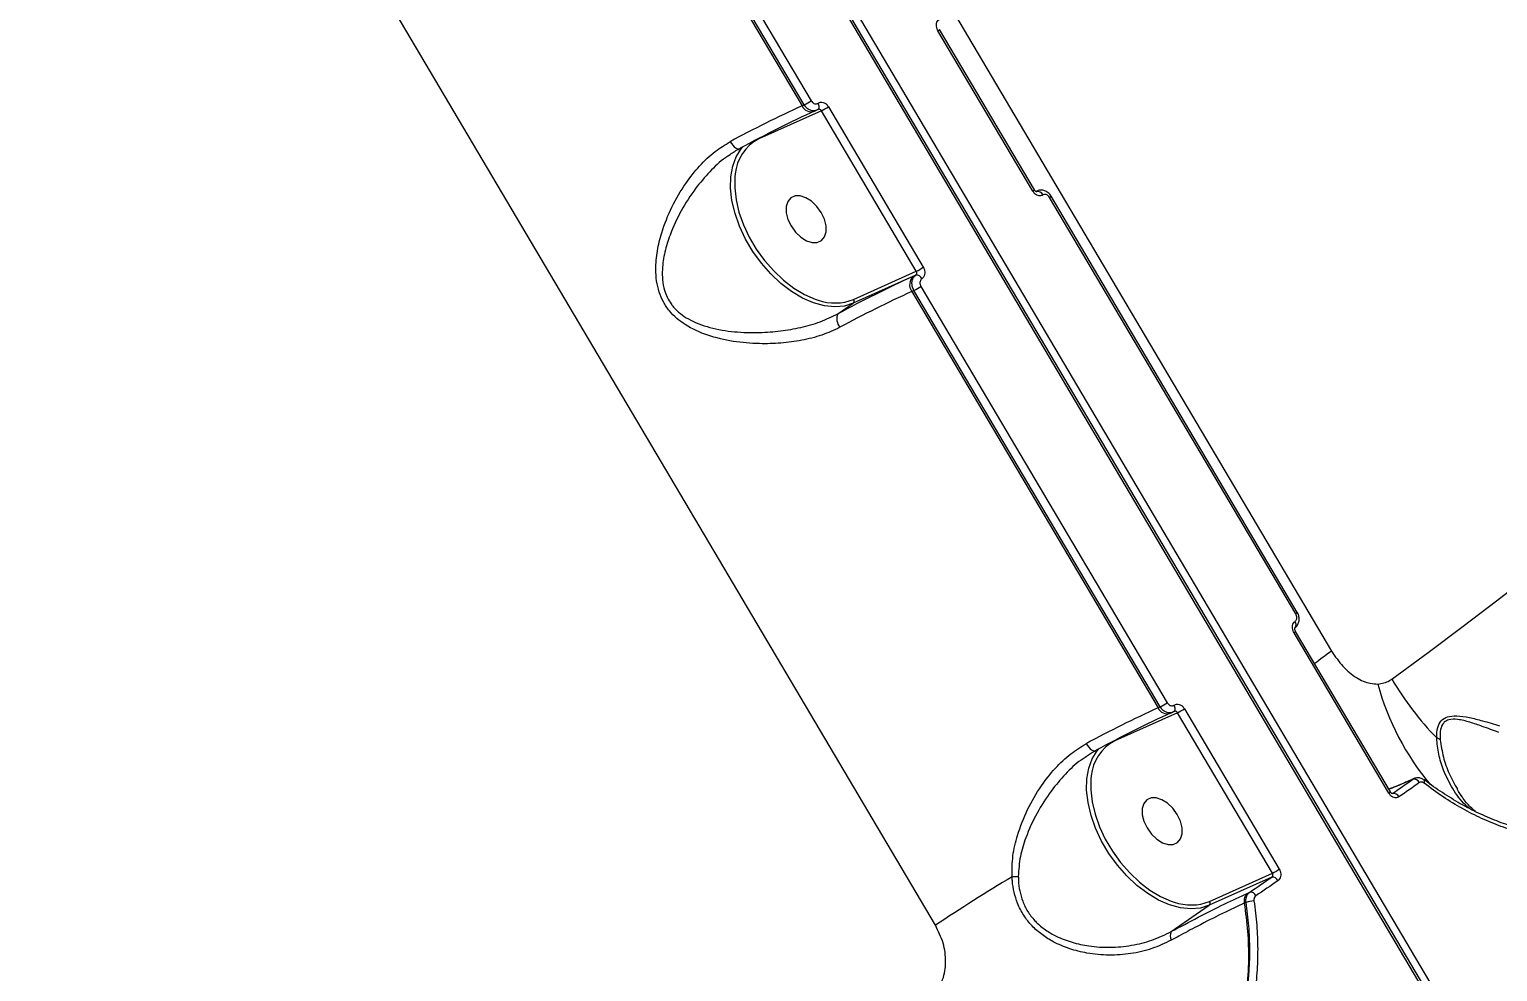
# Model space of a CAD drawing. Header units: millimetres. Extents: x -7245 to 6306, y -6696 to 5973.
# Drawn here: x 2399.9 to 2650.9, y -1278.1 to -1117.1 of the extents above; entities that cross this region are included whole.
import ezdxf

# ---------------------------------------------------------------- set-up
doc = ezdxf.new("R2010")
doc.units = ezdxf.units.MM
for name, color, linetype in [('DIKOM_ОБЪЕКТ', 7, 'Continuous'), ('DIKOM_РАЗМЕР_ЗОНА', 7, 'Continuous'), ('DIKOM_РАЗМЕР_ОБЪЕКТА', 7, 'Continuous')]:
    doc.layers.add(name, color=color, linetype=linetype)
doc.styles.add('style1', font='arial.ttf', dxfattribs={"width": 0.8})
doc.dimstyles.new('1-50', dxfattribs={"dimtxt": 300, "dimasz": 200, "dimexe": 100, "dimexo": 0, "dimgap": 100, "dimtad": 1, "dimtxsty": 'style1', "dimcen": 200, "dimclrd": 7, "dimclre": 7, "dimclrt": 7, "dimadec": 1, "dimazin": 2, "dimtfac": 1, "dimtmove": 0, "dimatfit": 2, "dimfxl": 0, "dimlwd": 25, "dimlwe": 18, "dimarcsym": 0})

# ---------------------------------------------------------------- blocks, each defined once
blk = doc.blocks.new('*D10')
at = {"layer": 'Defpoints', "color": 0, "transparency": 16777216}
for p in [(-4365.71, 2792.53), (4306.16, 475.6), (4306.16, -5965.27)]:
    blk.add_point(p, dxfattribs=at)
at = {"layer": 'DIKOM_РАЗМЕР_ОБЪЕКТА', "color": 7, "lineweight": 18, "transparency": 16777216}
for p, q in [((-4365.71, 2792.53), (-4365.71, -6065.27)), ((4306.16, 475.6), (4306.16, -6065.27))]:
    blk.add_line(p, q, dxfattribs=at)
at = {"layer": 'DIKOM_РАЗМЕР_ОБЪЕКТА', "color": 7, "lineweight": 25, "transparency": 16777216}
blk.add_line((-4165.71, -5965.27), (4106.16, -5965.27), dxfattribs=at)
at = {"layer": 'DIKOM_РАЗМЕР_ОБЪЕКТА', "color": 7, "transparency": 16777216}
for points in [[(-4165.71, -5931.93), (-4165.71, -5998.6), (-4365.71, -5965.27)], [(4106.16, -5931.93), (4106.16, -5998.6), (4306.16, -5965.27)]]:
    blk.add_solid(points, dxfattribs=at)
at = {"layer": 'DIKOM_РАЗМЕР_ОБЪЕКТА', "color": 7, "transparency": 16777216, "insert": (-85.78, -5712.1), "char_height": 300, "attachment_point": 5, "style": 'style1'}
blk.add_mtext('8650', dxfattribs=at)
blk = doc.blocks.new('*D12')
at = {"layer": 'Defpoints', "color": 0, "transparency": 16777216}
for p in [(-5865.71, 123.34), (6306.18, -91.92), (6306.18, -6596.14)]:
    blk.add_point(p, dxfattribs=at)
at = {"layer": 'DIKOM_РАЗМЕР_ЗОНА', "color": 7, "lineweight": 18, "transparency": 16777216}
for p, q in [((-5865.71, 123.34), (-5865.71, -6696.14)), ((6306.18, -91.92), (6306.18, -6696.14))]:
    blk.add_line(p, q, dxfattribs=at)
at = {"layer": 'DIKOM_РАЗМЕР_ЗОНА', "color": 7, "lineweight": 25, "transparency": 16777216}
blk.add_line((-5665.71, -6596.14), (6106.18, -6596.14), dxfattribs=at)
at = {"layer": 'DIKOM_РАЗМЕР_ЗОНА', "color": 7, "transparency": 16777216}
for points in [[(-5665.71, -6562.81), (-5665.71, -6629.48), (-5865.71, -6596.14)], [(6106.18, -6562.81), (6106.18, -6629.48), (6306.18, -6596.14)]]:
    blk.add_solid(points, dxfattribs=at)
at = {"layer": 'DIKOM_РАЗМЕР_ЗОНА', "color": 7, "transparency": 16777216, "insert": (-71.19, -6342.97), "char_height": 300, "attachment_point": 5, "style": 'style1'}
blk.add_mtext('12150', dxfattribs=at)

msp = doc.modelspace()

# ---------------------------------------------------------------- linework, layer by layer
at = {"layer": 'DIKOM_ОБЪЕКТ', "color": 7, "linetype": 'Continuous', "lineweight": 15}
for p, q in [((2401.566, -878.152), (2647.069, -1293.02)), ((2645.776, -1293.915), (2400.273, -879.046)), ((2646.066, -1293.662), (2400.564, -878.793)), ((2444.963, -923.304), (2622.495, -1223.313)), ((2554.784, -1270.17), (2377.251, -970.162)), ((2489.868, -1059.008), (2531.969, -1130.153)), ((2532.346, -1129.984), (2490.245, -1058.839)), ((2491.435, -1058.154), (2533.536, -1129.298)), ((2571.451, -1144.756), (2555.219, -1117.327)), ((2571.717, -1144.519), (2555.486, -1117.09)), ((2535.28, -1130.987), (2524.56, -1135.808)), ((2531.969, -1130.153), (2532.346, -1129.984)), ((2534.079, -1131.085), (2534.475, -1130.906)), ((2534.673, -1130.795), (2534.47, -1130.896)), ((2534.673, -1130.795), (2534.728, -1130.765)), ((2551.511, -1158.416), (2535.28, -1130.987)), ((2536.474, -1130.299), (2552.705, -1157.728)), ((2524.56, -1135.808), (2524.521, -1135.75)), ((2519.667, -1138.52), (2519.399, -1138.695)), ((2572.237, -1144.694), (2572.015, -1144.794)), ((2572.027, -1144.811), (2572.046, -1144.802)), ((2572.046, -1144.802), (2572.242, -1144.704)), ((2616.381, -1216.95), (2574.281, -1145.805)), ((2616.645, -1216.716), (2574.544, -1145.571)), ((2551.012, -1159.262), (2540.723, -1163.89)), ((2540.792, -1163.238), (2551.511, -1158.416)), ((2551.411, -1159.082), (2551.012, -1159.262)), ((2551.114, -1161.699), (2550.736, -1161.868)), ((2550.736, -1161.868), (2592.837, -1233.013)), ((2593.214, -1232.844), (2551.114, -1161.699)), ((2552.304, -1161.014), (2594.404, -1232.159)), ((2538.111, -1165.697), (2540.723, -1163.89)), ((2632.586, -1247.379), (2616.354, -1219.95)), ((2632.319, -1247.616), (2616.087, -1220.187)), ((2596.148, -1233.847), (2585.429, -1238.669)), ((2592.837, -1233.013), (2593.214, -1232.844)), ((2594.947, -1233.945), (2595.344, -1233.766)), ((2595.541, -1233.656), (2595.339, -1233.756)), ((2595.541, -1233.656), (2595.597, -1233.625)), ((2612.38, -1261.276), (2596.148, -1233.847)), ((2597.342, -1233.159), (2613.574, -1260.588)), ((2585.429, -1238.669), (2585.39, -1238.61)), ((2580.536, -1241.385), (2580.361, -1241.5)), ((2582.164, -1240.323), (2582.241, -1240.27)), ((2636.265, -1245.251), (2635.608, -1245.541)), ((2636.39, -1245.222), (2636.048, -1245.376)), ((2636.58, -1245.114), (2636.242, -1245.267)), ((2632.895, -1247.671), (2632.915, -1247.662)), ((2612.28, -1261.942), (2601.591, -1266.75)), ((2601.66, -1266.098), (2612.38, -1261.276)), ((2608.174, -1264.665), (2608.516, -1264.512)), ((2595.077, -1271.258), (2601.591, -1266.75)), ((2607.895, -1266.259), (2607.58, -1266.401))]:
    msp.add_line(p, q, dxfattribs=at)
at = {"layer": 'DIKOM_ОБЪЕКТ', "color": 7, "linetype": 'Continuous', "lineweight": 15, "flags": 128}
for points in [[(2534.728, -1130.765), (2534.769, -1130.732), (2534.843, -1130.638), (2534.891, -1130.518), (2534.911, -1130.375), (2534.902, -1130.215), (2534.865, -1130.045), (2534.8, -1129.87), (2534.712, -1129.698)], [(2519.683, -1136.282), (2519.893, -1136.605), (2520.122, -1136.893), (2520.36, -1137.136), (2520.598, -1137.323), (2520.826, -1137.447), (2521.037, -1137.504), (2521.221, -1137.492), (2521.372, -1137.41)], [(2540.723, -1163.89), (2539.224, -1164.364), (2537.571, -1164.512), (2535.801, -1164.33), (2533.955, -1163.822), (2532.072, -1163), (2530.196, -1161.882), (2528.369, -1160.493), (2526.63, -1158.863), (2525.019, -1157.03), (2523.572, -1155.034), (2522.321, -1152.92), (2521.294, -1150.736), (2520.514, -1148.529), (2519.999, -1146.349), (2519.76, -1144.245), (2519.802, -1142.265), (2520.124, -1140.451), (2520.72, -1138.845), (2521.575, -1137.482), (2521.855, -1137.153)], [(2520.563, -1141.775), (2520.505, -1142.268), (2520.464, -1144.189), (2520.696, -1146.229), (2521.196, -1148.343), (2521.952, -1150.483), (2522.947, -1152.601), (2524.16, -1154.651), (2525.564, -1156.586), (2527.126, -1158.363), (2528.812, -1159.944), (2530.584, -1161.291), (2532.403, -1162.375), (2534.228, -1163.172), (2534.731, -1163.34)], [(2535.249, -1148.366), (2534.502, -1147.326), (2533.606, -1146.464), (2532.636, -1145.85), (2531.669, -1145.534), (2530.783, -1145.54), (2530.051, -1145.87), (2529.531, -1146.495), (2529.266, -1147.366), (2529.278, -1148.411), (2529.564, -1149.547), (2530.103, -1150.68), (2530.851, -1151.72), (2531.746, -1152.582), (2532.716, -1153.196), (2533.684, -1153.513), (2534.569, -1153.505), (2535.302, -1153.176), (2535.821, -1152.551), (2536.086, -1151.68), (2536.075, -1150.635), (2535.788, -1149.5), (2535.249, -1148.366)], [(2632.811, -1228.121), (2639.027, -1223.534), (2645, -1219.067), (2650.723, -1214.724), (2656.193, -1210.509)], [(2595.597, -1233.625), (2595.638, -1233.592), (2595.712, -1233.498), (2595.759, -1233.378), (2595.779, -1233.235), (2595.77, -1233.075), (2595.733, -1232.905), (2595.669, -1232.73), (2595.58, -1232.558)], [(2580.551, -1239.142), (2580.762, -1239.465), (2580.991, -1239.753), (2581.228, -1239.996), (2581.466, -1240.183), (2581.695, -1240.307), (2581.905, -1240.364), (2582.09, -1240.352), (2582.164, -1240.323)], [(2601.591, -1266.75), (2600.092, -1267.224), (2598.439, -1267.372), (2596.67, -1267.19), (2594.823, -1266.682), (2592.941, -1265.86), (2591.065, -1264.742), (2589.237, -1263.353), (2587.498, -1261.723), (2585.887, -1259.89), (2584.44, -1257.895), (2583.189, -1255.78), (2582.163, -1253.596), (2581.383, -1251.389), (2580.868, -1249.209), (2580.628, -1247.105), (2580.67, -1245.124), (2580.993, -1243.311), (2581.588, -1241.705), (2582.444, -1240.342), (2582.723, -1240.013)], [(2581.431, -1244.635), (2581.373, -1245.128), (2581.332, -1247.049), (2581.564, -1249.089), (2582.064, -1251.203), (2582.82, -1253.343), (2583.816, -1255.461), (2585.029, -1257.511), (2586.432, -1259.446), (2587.994, -1261.224), (2589.68, -1262.804), (2591.453, -1264.151), (2593.272, -1265.235), (2595.097, -1266.032), (2595.6, -1266.201)], [(2632.915, -1247.662), (2633.352, -1247.356), (2633.788, -1247.05), (2634.223, -1246.745), (2634.658, -1246.44), (2635.092, -1246.135), (2635.526, -1245.83), (2635.958, -1245.526), (2636.39, -1245.222)], [(2637.502, -1245.8), (2637.069, -1246.104), (2636.635, -1246.409), (2636.201, -1246.714), (2635.766, -1247.02), (2635.33, -1247.326), (2634.893, -1247.632), (2634.456, -1247.938), (2634.018, -1248.245)], [(2636.048, -1245.376), (2636.235, -1245.27), (2636.266, -1245.256)], [(2638.321, -1245.363), (2638.334, -1245.371), (2638.34, -1245.376)], [(2596.117, -1251.226), (2595.37, -1250.186), (2594.475, -1249.324), (2593.504, -1248.71), (2592.537, -1248.394), (2591.651, -1248.4), (2590.919, -1248.73), (2590.399, -1249.355), (2590.135, -1250.226), (2590.146, -1251.271), (2590.433, -1252.407), (2590.972, -1253.54), (2591.719, -1254.58), (2592.614, -1255.442), (2593.585, -1256.056), (2594.552, -1256.373), (2595.438, -1256.366), (2596.17, -1256.036), (2596.69, -1255.411), (2596.954, -1254.54), (2596.943, -1253.495), (2596.656, -1252.36), (2596.117, -1251.226)], [(2608.516, -1264.512), (2608.989, -1264.189), (2609.461, -1263.868), (2609.932, -1263.546), (2610.403, -1263.224), (2610.873, -1262.903), (2611.343, -1262.582), (2611.812, -1262.262), (2612.28, -1261.942)], [(2613.334, -1262.559), (2612.864, -1262.88), (2612.394, -1263.201), (2611.924, -1263.523), (2611.452, -1263.845), (2610.981, -1264.167), (2610.508, -1264.489), (2610.035, -1264.812), (2609.561, -1265.135)]]:
    msp.add_lwpolyline(points, dxfattribs=at)
at = {"layer": 'DIKOM_ОБЪЕКТ', "color": 7, "linetype": 'Continuous', "lineweight": 15}
for centre, radius, start, end in [((2554.922, -1116.724), 0.672, 296.24463, 327.03517), ((2528.43, -1121.808), 9.065, 295.59146, 304.27835), ((2619.24, -1320.481), 209.382, 114.63301, 118.39075), ((2626.135, -1331.27), 220.356, 114.63771, 118.38688), ((2533.542, -1129.445), 1.725, 204.22827, 288.14502), ((2531.358, -1122.802), 9.076, 295.60246, 304.31028), ((2527.949, -1142.401), 7.413, 117.20255, 175.15145), ((2571.14, -1144.138), 0.691, 296.64215, 326.56137), ((2572.238, -1145.774), 0.991, 23.11274, 101.16215), ((2573.966, -1145.186), 0.694, 296.9261, 326.32811), ((2642.632, -1359.085), 219.826, 114.63174, 118.38988), ((2552.342, -1160.72), 1.974, 132.38416, 215.564), ((2551.536, -1160.077), 1.003, 22.15828, 97.14769), ((2547.579, -1150.207), 9.102, 295.59886, 304.27953), ((2638.3, -1352.783), 210.037, 114.63863, 118.38468), ((2547.138, -1153.418), 9.186, 295.64855, 304.22127), ((2537.625, -1155.218), 8.623, 250.39085, 291.54734), ((2540.39, -1163.525), 0.494, 312.41744, 35.53509), ((2540.126, -1166.575), 2.198, 156.45603, 220.31267), ((2616.081, -1216.347), 0.674, 296.49558, 326.81014), ((2615.786, -1219.581), 0.677, 296.42028, 326.97391), ((2615.621, -1218.785), 0.84, 321.05596, 39.97994), ((2691.036, -1317.972), 116.868, 125.90727, 127.66906), ((2673.901, -1217.159), 45.062, 195.16435, 220.06841), ((2679.242, -1200.643), 53.953, 210.61678, 224.06495), ((2589.258, -1224.592), 9.151, 295.61586, 304.21946), ((2680.081, -1423.288), 209.323, 114.63224, 118.39107), ((2686.907, -1433.951), 220.153, 114.63453, 118.38709), ((2594.411, -1232.304), 1.726, 204.25196, 288.09966), ((2592.215, -1225.638), 9.102, 295.59886, 304.27953), ((2588.815, -1245.26), 7.411, 117.19355, 175.16202), ((2639.896, -1240.048), 1.968, 52.56616, 72.91577), ((2632.017, -1247.007), 0.68, 296.39144, 326.81207), ((2636.593, -1246.191), 0.99, 23.29733, 101.79716), ((2637.927, -1245.62), 0.48, 326.89363, 30.65429), ((2633.107, -1248.634), 0.991, 23.11497, 101.16503), ((2761.936, -1582.627), 374.888, 121.17469, 123.54353), ((2564.847, -1198.089), 63.858, 272.71824, 273.68367), ((2612.404, -1262.938), 1.004, 22.1823, 97.12367), ((2608.389, -1252.97), 9.215, 295.66576, 304.24204), ((2609.26, -1266.007), 1.726, 128.98006, 193.20586), ((2608.628, -1265.512), 1.006, 21.99822, 96.37274), ((2598.493, -1258.073), 8.627, 250.40657, 291.54067), ((2601.258, -1266.385), 0.494, 312.4057, 35.54683), ((2609.352, -1270.47), 4.456, 91.50457, 109.09615), ((2596.43, -1271.955), 1.522, 152.72592, 209.81993)]:
    msp.add_arc(centre, radius, start, end, dxfattribs=at)
for points, knots in [([(2555.219, -1117.327), (2555.168, -1117.229), (2555.038, -1116.983), (2554.936, -1116.542), (2554.955, -1116.067), (2555.105, -1115.648), (2555.299, -1115.472), (2555.396, -1115.384)], [0, 0, 0, 0, 0.1404899, 0.3550754, 0.5697442, 0.7848347, 1, 1, 1, 1]), ([(2533.536, -1129.298), (2533.6, -1129.39), (2533.729, -1129.572), (2533.996, -1129.75), (2534.281, -1129.828), (2534.53, -1129.803), (2534.66, -1129.728), (2534.712, -1129.698)], [0, 0, 0, 0, 0.2142967, 0.4286819, 0.6432153, 0.8581308, 1, 1, 1, 1]), ([(2534.712, -1129.698), (2534.79, -1129.654), (2534.986, -1129.542), (2535.358, -1129.504), (2535.784, -1129.621), (2536.184, -1129.888), (2536.377, -1130.162), (2536.474, -1130.299)], [0, 0, 0, 0, 0.1419055, 0.3568774, 0.571368, 0.7857694, 1, 1, 1, 1]), ([(2534.47, -1130.896), (2534.434, -1130.916), (2534.241, -1131.019), (2533.821, -1131.044), (2533.262, -1130.89), (2532.731, -1130.531), (2532.474, -1130.166), (2532.346, -1129.984)], [0, 0, 0, 0, 0.0555728, 0.2918155, 0.5279118, 0.7638818, 1, 1, 1, 1]), ([(2535.28, -1130.987), (2535.248, -1130.941), (2535.183, -1130.85), (2535.046, -1130.762), (2534.899, -1130.727), (2534.789, -1130.736), (2534.737, -1130.763), (2534.727, -1130.768)], [0, 0, 0, 0, 0.2359021, 0.4715002, 0.7076906, 0.9445533, 1, 1, 1, 1]), ([(2538.45, -1167.997), (2537.435, -1168.471), (2535.403, -1169.419), (2531.951, -1170.275), (2528.361, -1170.758), (2524.416, -1170.856), (2520.192, -1170.5), (2515.876, -1169.49), (2512.098, -1167.819), (2509.587, -1165.708), (2508.231, -1163.682), (2507.486, -1161.948), (2507.067, -1160.064), (2506.908, -1157.696), (2507.172, -1154.917), (2508.058, -1151.315), (2509.629, -1147.384), (2511.867, -1143.557), (2514.397, -1140.379), (2516.953, -1137.937), (2518.823, -1136.804), (2519.683, -1136.282)], [0, 0, 0, 0, 0.05548, 0.1110271, 0.1665005, 0.2220082, 0.290026, 0.3579656, 0.4226788, 0.4774096, 0.5052515, 0.5330939, 0.562715, 0.5923797, 0.640432, 0.6885836, 0.7603283, 0.8320646, 0.8910025, 0.949867, 1, 1, 1, 1]), ([(2519.399, -1138.695), (2519.225, -1138.806), (2518.063, -1139.545), (2516.142, -1141.412), (2513.557, -1144.417), (2511.221, -1148.048), (2509.508, -1151.743), (2508.458, -1155.122), (2508.054, -1157.705), (2508.084, -1159.904), (2508.449, -1161.939), (2509.19, -1163.498), (2510.196, -1164.785), (2511.158, -1165.695), (2513.165, -1167.022), (2516.276, -1168.159), (2520.414, -1168.848), (2524.488, -1168.952), (2528.298, -1168.669), (2531.776, -1168.058), (2535.128, -1167.125), (2537.117, -1166.173), (2538.111, -1165.697)], [0, 0, 0, 0, 0.0110031, 0.0734796, 0.1360275, 0.2119567, 0.2878754, 0.3376998, 0.3873938, 0.4170561, 0.4466389, 0.4896111, 0.5010579, 0.5282807, 0.5555591, 0.6217439, 0.6931779, 0.7647088, 0.8236842, 0.882624, 0.9413505, 1, 1, 1, 1]), ([(2519.4, -1138.67), (2519.489, -1138.599), (2520.094, -1138.114), (2520.748, -1137.77), (2521.306, -1137.476)], [0, 0, 0, 0, 0.1478612, 1, 1, 1, 1]), ([(2572.036, -1144.814), (2572.034, -1144.814), (2572.029, -1144.814), (2571.941, -1144.775), (2571.833, -1144.68), (2571.75, -1144.585), (2571.721, -1144.524), (2571.719, -1144.52)], [0, 0, 0, 0, 0.2539503, 0.5008067, 0.7441231, 0.982431, 1, 1, 1, 1]), ([(2574.534, -1145.578), (2574.509, -1145.529), (2574.362, -1145.245), (2573.946, -1144.863), (2573.312, -1144.563), (2572.684, -1144.543), (2572.247, -1144.636), (2572.087, -1144.778), (2572.076, -1144.787)], [0, 0, 0, 0, 0.0554559, 0.3224589, 0.5569083, 0.7746751, 0.9842873, 1, 1, 1, 1]), ([(2573.15, -1145.385), (2573.077, -1145.428), (2572.893, -1145.534), (2572.538, -1145.564), (2572.128, -1145.44), (2571.738, -1145.168), (2571.546, -1144.894), (2571.451, -1144.756)], [0, 0, 0, 0, 0.1418501, 0.3568052, 0.5713856, 0.7857683, 1, 1, 1, 1]), ([(2574.281, -1145.805), (2574.217, -1145.714), (2574.089, -1145.531), (2573.83, -1145.349), (2573.557, -1145.266), (2573.32, -1145.286), (2573.198, -1145.357), (2573.15, -1145.385)], [0, 0, 0, 0, 0.2144337, 0.4286429, 0.6432945, 0.8580427, 1, 1, 1, 1]), ([(2551.114, -1161.699), (2551.045, -1161.569), (2550.873, -1161.239), (2550.745, -1160.65), (2550.784, -1160.01), (2551.002, -1159.443), (2551.275, -1159.202), (2551.411, -1159.082)], [0, 0, 0, 0, 0.1408067, 0.3554655, 0.5703616, 0.7852217, 1, 1, 1, 1]), ([(2551.411, -1159.082), (2551.449, -1159.051), (2551.523, -1158.988), (2551.585, -1158.842), (2551.6, -1158.68), (2551.571, -1158.531), (2551.528, -1158.449), (2551.511, -1158.416)], [0, 0, 0, 0, 0.2155546, 0.4306432, 0.6450753, 0.8595298, 1, 1, 1, 1]), ([(2552.465, -1159.699), (2552.396, -1159.76), (2552.257, -1159.882), (2552.144, -1160.167), (2552.121, -1160.488), (2552.184, -1160.784), (2552.27, -1160.948), (2552.304, -1161.014)], [0, 0, 0, 0, 0.2150443, 0.4301583, 0.6451198, 0.8593382, 1, 1, 1, 1]), ([(2552.705, -1157.728), (2552.756, -1157.826), (2552.886, -1158.073), (2552.98, -1158.517), (2552.947, -1158.998), (2552.778, -1159.425), (2552.57, -1159.608), (2552.465, -1159.699)], [0, 0, 0, 0, 0.1406092, 0.3551528, 0.5698456, 0.7848556, 1, 1, 1, 1]), ([(2616.23, -1219.317), (2616.286, -1219.286), (2616.517, -1219.158), (2616.785, -1218.749), (2616.985, -1218.148), (2616.953, -1217.463), (2616.818, -1216.953), (2616.651, -1216.739), (2616.636, -1216.72)], [0, 0, 0, 0, 0.0676628, 0.2784019, 0.4926933, 0.7243148, 0.9764526, 1, 1, 1, 1]), ([(2616.265, -1218.245), (2616.329, -1218.186), (2616.458, -1218.068), (2616.558, -1217.79), (2616.57, -1217.473), (2616.502, -1217.18), (2616.416, -1217.015), (2616.381, -1216.95)], [0, 0, 0, 0, 0.2151731, 0.4301636, 0.6449763, 0.8593458, 1, 1, 1, 1]), ([(2616.087, -1220.187), (2616.036, -1220.09), (2615.906, -1219.843), (2615.805, -1219.403), (2615.824, -1218.927), (2615.974, -1218.509), (2616.168, -1218.333), (2616.265, -1218.245)], [0, 0, 0, 0, 0.1406638, 0.3552411, 0.5698276, 0.7848698, 1, 1, 1, 1]), ([(2616.357, -1219.948), (2616.341, -1219.921), (2616.293, -1219.843), (2616.244, -1219.693), (2616.219, -1219.529), (2616.228, -1219.4), (2616.255, -1219.328), (2616.256, -1219.328), (2616.256, -1219.328)], [0, 0, 0, 0, 0.0927003, 0.270366, 0.4491688, 0.6281884, 0.812883, 1, 1, 1, 1]), ([(2622.495, -1223.313), (2623.115, -1224.227), (2624.342, -1226.039), (2626.694, -1227.946), (2628.793, -1228.879), (2629.983, -1228.929), (2630.408, -1228.946)], [0, 0, 0, 0, 0.2885504, 0.5716064, 0.8470212, 1, 1, 1, 1]), ([(2630.408, -1228.946), (2631.119, -1228.829), (2631.904, -1228.699), (2632.624, -1228.254), (2632.747, -1228.166), (2632.811, -1228.121)], [0, 0, 0, 0, 0.821782, 0.9078193, 1, 1, 1, 1]), ([(2594.404, -1232.159), (2594.469, -1232.25), (2594.598, -1232.432), (2594.865, -1232.61), (2595.149, -1232.688), (2595.398, -1232.662), (2595.529, -1232.588), (2595.58, -1232.558)], [0, 0, 0, 0, 0.2140815, 0.4285481, 0.6431741, 0.858057, 1, 1, 1, 1]), ([(2595.58, -1232.558), (2595.658, -1232.514), (2595.854, -1232.402), (2596.227, -1232.364), (2596.652, -1232.481), (2597.053, -1232.748), (2597.246, -1233.022), (2597.342, -1233.159)], [0, 0, 0, 0, 0.1418544, 0.3566861, 0.5712564, 0.7856356, 1, 1, 1, 1]), ([(2595.339, -1233.756), (2595.302, -1233.776), (2595.109, -1233.879), (2594.69, -1233.904), (2594.13, -1233.751), (2593.6, -1233.391), (2593.343, -1233.026), (2593.214, -1232.844)], [0, 0, 0, 0, 0.0555982, 0.2918227, 0.5278271, 0.7638999, 1, 1, 1, 1]), ([(2596.148, -1233.847), (2596.116, -1233.801), (2596.051, -1233.71), (2595.914, -1233.622), (2595.768, -1233.587), (2595.657, -1233.596), (2595.605, -1233.623), (2595.595, -1233.628)], [0, 0, 0, 0, 0.2352639, 0.471319, 0.7074868, 0.9443267, 1, 1, 1, 1]), ([(2640.474, -1238.166), (2640.498, -1237.54), (2640.54, -1236.45), (2641.176, -1235.16), (2642.309, -1234.444), (2644.007, -1234.324), (2646.057, -1234.637), (2648.508, -1235.266), (2650.266, -1235.781), (2651.243, -1236.067)], [0, 0, 0, 0, 0.1491299, 0.2596419, 0.3716603, 0.4987699, 0.652545, 0.8069893, 1, 1, 1, 1]), ([(2651.081, -1237.22), (2650.141, -1236.864), (2648.474, -1236.232), (2646.129, -1235.438), (2644.184, -1234.949), (2642.664, -1234.93), (2641.922, -1235.312), (2641.416, -1235.852), (2641.023, -1236.817), (2641.067, -1237.87), (2641.092, -1238.485)], [0, 0, 0, 0, 0.2010664, 0.3566082, 0.5148961, 0.6384672, 0.7217465, 0.7449511, 0.851249, 1, 1, 1, 1]), ([(2725.415, -1237.733), (2723.499, -1239.27), (2718.297, -1243.441), (2708.98, -1250.678), (2697.241, -1259.55), (2684.559, -1268.893), (2671.015, -1278.655), (2656.665, -1288.793), (2641.547, -1299.276), (2625.672, -1310.096), (2609.08, -1321.228), (2591.83, -1332.633), (2574.004, -1344.26), (2555.682, -1356.052), (2536.919, -1367.977), (2517.736, -1380.015), (2498.174, -1392.145), (2478.297, -1404.328), (2458.198, -1416.508), (2437.971, -1428.627), (2417.926, -1440.5), (2398.101, -1452.108), (2378.524, -1463.442), (2359.004, -1474.618), (2339.623, -1485.586), (2320.467, -1496.298), (2301.352, -1506.856), (2282.326, -1517.224), (2263.429, -1527.374), (2244.956, -1537.15), (2226.99, -1546.509), (2209.616, -1555.402), (2192.894, -1563.802), (2176.865, -1571.682), (2161.543, -1579.04), (2146.969, -1585.857), (2133.205, -1592.105), (2120.336, -1597.741), (2109.11, -1602.467), (2102.539, -1605.075), (2099.605, -1606.239)], [0, 0, 0, 0, 0.0156522, 0.0424894, 0.0694114, 0.0963764, 0.1233416, 0.1502634, 0.1771007, 0.2039378, 0.2308598, 0.2578249, 0.2847899, 0.3117117, 0.3385493, 0.3653867, 0.3923086, 0.4192736, 0.4462386, 0.4731606, 0.4999979, 0.525846, 0.55177, 0.5777322, 0.6036943, 0.6296181, 0.6554664, 0.682304, 0.7092256, 0.736191, 0.7631561, 0.790078, 0.8169153, 0.8437527, 0.8706751, 0.8976401, 0.924605, 0.9515268, 0.9783645, 1, 1, 1, 1]), ([(2567.875, -1261.875), (2567.881, -1260.681), (2567.894, -1258.287), (2568.855, -1254.412), (2570.439, -1250.356), (2572.67, -1246.516), (2575.192, -1243.319), (2577.768, -1240.835), (2579.666, -1239.68), (2580.551, -1239.142)], [0, 0, 0, 0, 0.1281631, 0.2567378, 0.4268126, 0.5968852, 0.737316, 0.8775768, 1, 1, 1, 1]), ([(2646.002, -1250.163), (2645.791, -1249.982), (2644.678, -1249.033), (2643.164, -1246.869), (2641.688, -1243.941), (2640.741, -1240.975), (2640.563, -1239.102), (2640.474, -1238.166)], [0, 0, 0, 0, 0.0619039, 0.3258714, 0.589914, 0.795085, 1, 1, 1, 1]), ([(2641.092, -1238.485), (2641.24, -1239.467), (2641.536, -1241.435), (2642.553, -1244.323), (2643.529, -1246.057), (2644.026, -1246.941)], [0, 0, 0, 0, 0.3288816, 0.658264, 1, 1, 1, 1]), ([(2580.361, -1241.5), (2580.132, -1241.646), (2578.923, -1242.413), (2576.947, -1244.334), (2574.378, -1247.343), (2572.044, -1250.997), (2570.309, -1254.785), (2569.17, -1258.428), (2569.024, -1260.676), (2568.949, -1261.815)], [0, 0, 0, 0, 0.0359333, 0.1895038, 0.3472681, 0.5328789, 0.7233707, 0.8597384, 1, 1, 1, 1]), ([(2580.358, -1241.474), (2580.488, -1241.372), (2581.067, -1240.916), (2581.692, -1240.595), (2582.177, -1240.347)], [0, 0, 0, 0, 0.224636, 1, 1, 1, 1]), ([(2638.33, -1245.388), (2638.265, -1245.334), (2638.027, -1245.135), (2637.526, -1244.964), (2636.913, -1244.982), (2636.49, -1245.104), (2636.344, -1245.251), (2636.336, -1245.259)], [0, 0, 0, 0, 0.1163205, 0.4232672, 0.7084531, 0.9844249, 1, 1, 1, 1]), ([(2635.608, -1245.541), (2635.317, -1245.671), (2634.403, -1246.078), (2633.284, -1246.538), (2632.569, -1246.8), (2632.301, -1246.898)], [0, 0, 0, 0, 0.2261886, 0.7101703, 1, 1, 1, 1]), ([(2636.048, -1245.376), (2634.976, -1245.854), (2633.548, -1246.49), (2632.559, -1246.834), (2632.314, -1246.919)], [0, 0, 0, 0, 0.751244, 1, 1, 1, 1]), ([(2632.905, -1247.674), (2632.902, -1247.674), (2632.897, -1247.674), (2632.81, -1247.635), (2632.701, -1247.54), (2632.619, -1247.444), (2632.589, -1247.384), (2632.587, -1247.38)], [0, 0, 0, 0, 0.2539215, 0.5007653, 0.7441539, 0.9823649, 1, 1, 1, 1]), ([(2636.39, -1245.222), (2636.428, -1245.195), (2636.487, -1245.151), (2636.559, -1245.135), (2636.585, -1245.129)], [0, 0, 0, 0, 0.6305232, 1, 1, 1, 1]), ([(2638.329, -1245.883), (2638.244, -1245.827), (2638.072, -1245.716), (2637.799, -1245.68), (2637.61, -1245.729), (2637.521, -1245.787), (2637.502, -1245.8)], [0, 0, 0, 0, 0.3057954, 0.6116785, 0.9178226, 1, 1, 1, 1]), ([(2654.774, -1254.322), (2653.67, -1253.994), (2651.463, -1253.339), (2648.149, -1251.956), (2644.836, -1250.27), (2641.541, -1248.274), (2639.4, -1246.68), (2638.329, -1245.883)], [0, 0, 0, 0, 0.1978389, 0.3955071, 0.5931781, 0.7965941, 1, 1, 1, 1]), ([(2654.409, -1253.541), (2654.217, -1253.494), (2652.999, -1253.195), (2650.727, -1252.37), (2647.615, -1251.051), (2644.508, -1249.438), (2641.456, -1247.536), (2639.404, -1246.145), (2638.408, -1245.323), (2638.376, -1245.297)], [0, 0, 0, 0, 0.0356628, 0.2257691, 0.4170869, 0.6091857, 0.8016001, 0.9936594, 1, 1, 1, 1]), ([(2647.117, -1250.743), (2646.833, -1250.494), (2645.995, -1249.761), (2644.949, -1248.495), (2644.289, -1247.403), (2644.011, -1246.944)], [0, 0, 0, 0, 0.2286653, 0.6751576, 1, 1, 1, 1]), ([(2634.018, -1248.245), (2633.945, -1248.288), (2633.762, -1248.394), (2633.406, -1248.424), (2632.997, -1248.3), (2632.607, -1248.028), (2632.415, -1247.754), (2632.319, -1247.616)], [0, 0, 0, 0, 0.1419499, 0.3567417, 0.5713211, 0.785662, 1, 1, 1, 1]), ([(2595.11, -1272.711), (2594.021, -1273.231), (2591.844, -1274.269), (2588.224, -1275.1), (2584.476, -1275.373), (2580.937, -1275.051), (2577.717, -1274.247), (2575.127, -1273.159), (2572.976, -1271.813), (2571.247, -1270.315), (2569.822, -1268.505), (2568.51, -1265.963), (2567.993, -1263.66), (2567.891, -1262.114), (2567.875, -1261.875)], [0, 0, 0, 0, 0.1101057, 0.2202226, 0.3292932, 0.4383154, 0.5249681, 0.6115206, 0.6753472, 0.7390985, 0.8039953, 0.8688972, 0.9797392, 1, 1, 1, 1]), ([(2568.949, -1261.815), (2568.956, -1262.041), (2568.995, -1263.483), (2569.394, -1265.566), (2570.502, -1267.834), (2571.369, -1268.965), (2572.392, -1270.028), (2573.58, -1271.011), (2575.642, -1272.202), (2578.146, -1273.151), (2581.248, -1273.811), (2584.692, -1274.023), (2588.319, -1273.674), (2591.863, -1272.808), (2593.996, -1271.779), (2595.077, -1271.258)], [0, 0, 0, 0, 0.0201084, 0.1287219, 0.1852765, 0.2440077, 0.254862, 0.3167969, 0.3805883, 0.4664208, 0.5546327, 0.6638253, 0.7761664, 0.886556, 1, 1, 1, 1]), ([(2612.28, -1261.942), (2612.317, -1261.911), (2612.391, -1261.848), (2612.453, -1261.702), (2612.469, -1261.54), (2612.44, -1261.391), (2612.397, -1261.309), (2612.38, -1261.276)], [0, 0, 0, 0, 0.2156834, 0.4309568, 0.6455033, 0.8600126, 1, 1, 1, 1]), ([(2613.574, -1260.588), (2613.625, -1260.686), (2613.754, -1260.933), (2613.848, -1261.377), (2613.815, -1261.858), (2613.647, -1262.285), (2613.438, -1262.468), (2613.334, -1262.559)], [0, 0, 0, 0, 0.1406115, 0.3551476, 0.5698405, 0.7849674, 1, 1, 1, 1]), ([(2595.077, -1271.258), (2596.638, -1270.423), (2599.853, -1268.705), (2604.323, -1266.448), (2606.878, -1265.265), (2608.174, -1264.665)], [0, 0, 0, 0, 0.3175136, 0.6539148, 1, 1, 1, 1]), ([(2607.895, -1266.259), (2607.887, -1266.202), (2607.85, -1265.927), (2607.885, -1265.442), (2608.104, -1264.874), (2608.379, -1264.633), (2608.516, -1264.512)], [0, 0, 0, 0, 0.0806882, 0.3871572, 0.6936525, 1, 1, 1, 1]), ([(2609.561, -1265.135), (2609.49, -1265.196), (2609.349, -1265.319), (2609.235, -1265.605), (2609.214, -1265.849), (2609.232, -1265.987), (2609.235, -1266.016)], [0, 0, 0, 0, 0.3067723, 0.6133536, 0.9196494, 1, 1, 1, 1]), ([(2607.58, -1266.401), (2606.383, -1266.956), (2603.956, -1268.081), (2600.073, -1270.057), (2597.047, -1271.66), (2595.542, -1272.477), (2595.11, -1272.711)], [0, 0, 0, 0, 0.3362244, 0.6822426, 0.908799, 1, 1, 1, 1]), ([(2607.162, -1286.195), (2607.656, -1283.655), (2608.405, -1279.808), (2608.567, -1274.427), (2608.426, -1270.332), (2608.07, -1267.604), (2607.895, -1266.259)], [0, 0, 0, 0, 0.3951772, 0.5986778, 0.8021801, 1, 1, 1, 1]), ([(2607.58, -1266.401), (2607.796, -1268.009), (2608.23, -1271.241), (2608.354, -1276.191), (2608.081, -1281.23), (2607.47, -1284.533), (2607.162, -1286.195)], [0, 0, 0, 0, 0.2373924, 0.4771725, 0.7370106, 1, 1, 1, 1]), ([(2609.235, -1266.016), (2609.413, -1267.388), (2609.769, -1270.132), (2609.92, -1274.234), (2609.78, -1278.327), (2609.335, -1282.395), (2608.763, -1285.038), (2608.477, -1286.36)], [0, 0, 0, 0, 0.1976898, 0.395399, 0.5930997, 0.7965536, 1, 1, 1, 1]), ([(2555.341, -1280.894), (2555.585, -1280.413), (2556.271, -1279.065), (2556.654, -1276.414), (2556.258, -1273.154), (2555.278, -1271.171), (2554.784, -1270.17)], [0, 0, 0, 0, 0.1529462, 0.4283842, 0.7114345, 1, 1, 1, 1])]:
    msp.add_open_spline(points, degree=3, knots=knots, dxfattribs=at)

# ---------------------------------------------------------------- dimensions: what is measured, and where the dimension line sits
at = {"layer": 'DIKOM_РАЗМЕР_ЗОНА'}
dim = msp.add_linear_dim(base=(6306.184, -6596.144), p1=(-5865.714, 123.344), p2=(6306.184, -91.922), text='12150', dimstyle='1-50', dxfattribs=at)
dim.commit()
dim.dimension.update_dxf_attribs({"geometry": '*D12', "text_midpoint": (-71.192, -6596.144), "dimtype": 160})
at = {"layer": 'DIKOM_РАЗМЕР_ОБЪЕКТА'}
dim = msp.add_linear_dim(base=(4306.158, -5965.268), p1=(-4365.714, 2792.532), p2=(4306.158, 475.605), text='8650', dimstyle='1-50', dxfattribs=at)
dim.commit()
dim.dimension.update_dxf_attribs({"geometry": '*D10', "text_midpoint": (-85.784, -5965.268), "dimtype": 160})

doc.saveas('drawing.dxf')
